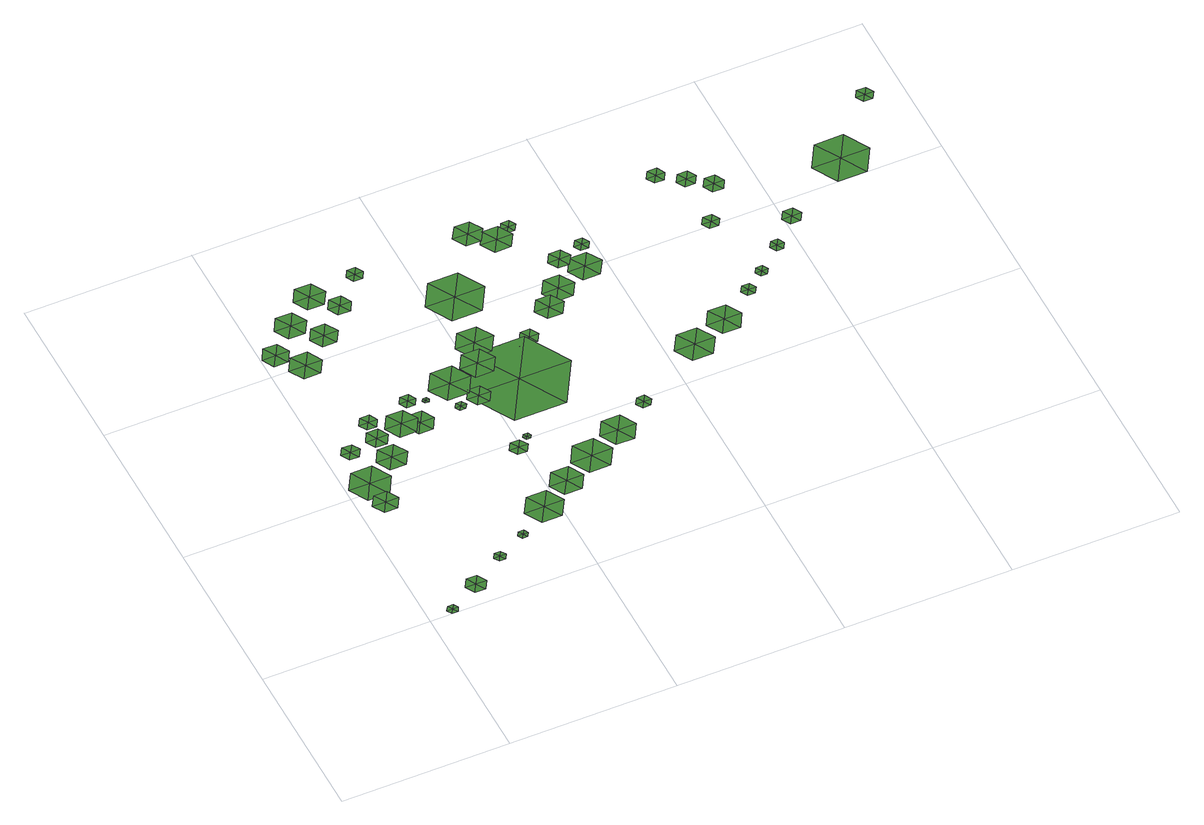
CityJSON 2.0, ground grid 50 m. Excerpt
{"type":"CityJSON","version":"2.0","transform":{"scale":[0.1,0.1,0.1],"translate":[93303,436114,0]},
"CityObjects":{
"tree1":{"type":"SolitaryVegetationObject","attributes":{"Point Count":273,"Average Intensity":0,"Average Number of Returns":3.31},"geometry":[{"type":"MultiSurface","lod":"0","boundaries":[[[0,1,2]],[[0,3,1]],[[0,4,3]],[[0,5,4]],[[0,6,5]],[[0,2,6]]]}]},
"tree2":{"type":"SolitaryVegetationObject","attributes":{"Point Count":2306,"Average Intensity":0,"Average Number of Returns":4.19},"geometry":[{"type":"MultiSurface","lod":"0","boundaries":[[[7,8,9]],[[7,10,8]],[[7,11,10]],[[7,12,11]],[[7,13,12]],[[7,9,13]]]}]},
"tree3":{"type":"SolitaryVegetationObject","attributes":{"Point Count":286,"Average Intensity":0,"Average Number of Returns":2.19},"geometry":[{"type":"MultiSurface","lod":"0","boundaries":[[[14,15,16]],[[14,17,15]],[[14,18,17]],[[14,19,18]],[[14,20,19]],[[14,16,20]]]}]},
"tree4":{"type":"SolitaryVegetationObject","attributes":{"Point Count":623,"Average Intensity":0,"Average Number of Returns":1.73},"geometry":[{"type":"MultiSurface","lod":"0","boundaries":[[[21,22,23]],[[21,24,22]],[[21,25,24]],[[21,26,25]],[[21,27,26]],[[21,23,27]]]}]},
"tree5":{"type":"SolitaryVegetationObject","attributes":{"Point Count":302,"Average Intensity":0,"Average Number of Returns":1.66},"geometry":[{"type":"MultiSurface","lod":"0","boundaries":[[[28,29,30]],[[28,31,29]],[[28,32,31]],[[28,33,32]],[[28,34,33]],[[28,30,34]]]}]},
"tree6":{"type":"SolitaryVegetationObject","attributes":{"Point Count":572,"Average Intensity":0,"Average Number of Returns":3.55},"geometry":[{"type":"MultiSurface","lod":"0","boundaries":[[[35,36,37]],[[35,38,36]],[[35,39,38]],[[35,40,39]],[[35,41,40]],[[35,37,41]]]}]},
"tree7":{"type":"SolitaryVegetationObject","attributes":{"Point Count":1326,"Average Intensity":0,"Average Number of Returns":3.19},"geometry":[{"type":"MultiSurface","lod":"0","boundaries":[[[42,43,44]],[[42,45,43]],[[42,46,45]],[[42,47,46]],[[42,48,47]],[[42,44,48]]]}]},
"tree8":{"type":"SolitaryVegetationObject","attributes":{"Point Count":217,"Average Intensity":0,"Average Number of Returns":1.87},"geometry":[{"type":"MultiSurface","lod":"0","boundaries":[[[49,50,51]],[[49,52,50]],[[49,53,52]],[[49,54,53]],[[49,55,54]],[[49,51,55]]]}]},
"tree9":{"type":"SolitaryVegetationObject","attributes":{"Point Count":1731,"Average Intensity":0,"Average Number of Returns":3.41},"geometry":[{"type":"MultiSurface","lod":"0","boundaries":[[[56,57,58]],[[56,59,57]],[[56,60,59]],[[56,61,60]],[[56,62,61]],[[56,58,62]]]}]},
"tree10":{"type":"SolitaryVegetationObject","attributes":{"Point Count":288,"Average Intensity":0,"Average Number of Returns":1.5},"geometry":[{"type":"MultiSurface","lod":"0","boundaries":[[[63,64,65]],[[63,66,64]],[[63,67,66]],[[63,68,67]],[[63,69,68]],[[63,65,69]]]}]},
"tree11":{"type":"SolitaryVegetationObject","attributes":{"Point Count":2387,"Average Intensity":0,"Average Number of Returns":3.52},"geometry":[{"type":"MultiSurface","lod":"0","boundaries":[[[70,71,72]],[[70,73,71]],[[70,74,73]],[[70,75,74]],[[70,76,75]],[[70,72,76]]]}]},
"tree12":{"type":"SolitaryVegetationObject","attributes":{"Point Count":368,"Average Intensity":0,"Average Number of Returns":3.58},"geometry":[{"type":"MultiSurface","lod":"0","boundaries":[[[77,78,79]],[[77,80,78]],[[77,81,80]],[[77,82,81]],[[77,83,82]],[[77,79,83]]]}]},
"tree13":{"type":"SolitaryVegetationObject","attributes":{"Point Count":1887,"Average Intensity":0,"Average Number of Returns":3.55},"geometry":[{"type":"MultiSurface","lod":"0","boundaries":[[[84,85,86]],[[84,87,85]],[[84,88,87]],[[84,89,88]],[[84,90,89]],[[84,86,90]]]}]},
"tree14":{"type":"SolitaryVegetationObject","attributes":{"Point Count":2921,"Average Intensity":0,"Average Number of Returns":3.64},"geometry":[{"type":"MultiSurface","lod":"0","boundaries":[[[91,92,93]],[[91,94,92]],[[91,95,94]],[[91,96,95]],[[91,97,96]],[[91,93,97]]]}]},
"tree15":{"type":"SolitaryVegetationObject","attributes":{"Point Count":661,"Average Intensity":0,"Average Number of Returns":1.88},"geometry":[{"type":"MultiSurface","lod":"0","boundaries":[[[98,99,100]],[[98,101,99]],[[98,102,101]],[[98,103,102]],[[98,104,103]],[[98,100,104]]]}]},
"tree16":{"type":"SolitaryVegetationObject","attributes":{"Point Count":1775,"Average Intensity":0,"Average Number of Returns":3.46},"geometry":[{"type":"MultiSurface","lod":"0","boundaries":[[[105,106,107]],[[105,108,106]],[[105,109,108]],[[105,110,109]],[[105,111,110]],[[105,107,111]]]}]},
"tree17":{"type":"SolitaryVegetationObject","attributes":{"Point Count":296,"Average Intensity":0,"Average Number of Returns":2.31},"geometry":[{"type":"MultiSurface","lod":"0","boundaries":[[[112,113,114]],[[112,115,113]],[[112,116,115]],[[112,117,116]],[[112,118,117]],[[112,114,118]]]}]},
"tree18":{"type":"SolitaryVegetationObject","attributes":{"Point Count":4405,"Average Intensity":0,"Average Number of Returns":3.79},"geometry":[{"type":"MultiSurface","lod":"0","boundaries":[[[119,120,121]],[[119,122,120]],[[119,123,122]],[[119,124,123]],[[119,125,124]],[[119,121,125]]]}]},
"tree19":{"type":"SolitaryVegetationObject","attributes":{"Point Count":98,"Average Intensity":0,"Average Number of Returns":2.88},"geometry":[{"type":"MultiSurface","lod":"0","boundaries":[[[126,127,128]],[[126,129,127]],[[126,130,129]],[[126,131,130]],[[126,132,131]],[[126,128,132]]]}]},
"tree20":{"type":"SolitaryVegetationObject","attributes":{"Point Count":3305,"Average Intensity":0,"Average Number of Returns":3.66},"geometry":[{"type":"MultiSurface","lod":"0","boundaries":[[[133,134,135]],[[133,136,134]],[[133,137,136]],[[133,138,137]],[[133,139,138]],[[133,135,139]]]}]},
"tree21":{"type":"SolitaryVegetationObject","attributes":{"Point Count":109,"Average Intensity":0,"Average Number of Returns":2.73},"geometry":[{"type":"MultiSurface","lod":"0","boundaries":[[[140,141,142]],[[140,143,141]],[[140,144,143]],[[140,145,144]],[[140,146,145]],[[140,142,146]]]}]},
"tree22":{"type":"SolitaryVegetationObject","attributes":{"Point Count":1218,"Average Intensity":0,"Average Number of Returns":3.42},"geometry":[{"type":"MultiSurface","lod":"0","boundaries":[[[147,148,149]],[[147,150,148]],[[147,151,150]],[[147,152,151]],[[147,153,152]],[[147,149,153]]]}]},
"tree23":{"type":"SolitaryVegetationObject","attributes":{"Point Count":182,"Average Intensity":0,"Average Number of Returns":1.8},"geometry":[{"type":"MultiSurface","lod":"0","boundaries":[[[154,155,156]],[[154,157,155]],[[154,158,157]],[[154,159,158]],[[154,160,159]],[[154,156,160]]]}]},
"tree24":{"type":"SolitaryVegetationObject","attributes":{"Point Count":3598,"Average Intensity":0,"Average Number of Returns":3.69},"geometry":[{"type":"MultiSurface","lod":"0","boundaries":[[[161,162,163]],[[161,164,162]],[[161,165,164]],[[161,166,165]],[[161,167,166]],[[161,163,167]]]}]},
"tree25":{"type":"SolitaryVegetationObject","attributes":{"Point Count":4106,"Average Intensity":0,"Average Number of Returns":3.94},"geometry":[{"type":"MultiSurface","lod":"0","boundaries":[[[168,169,170]],[[168,171,169]],[[168,172,171]],[[168,173,172]],[[168,174,173]],[[168,170,174]]]}]},
"tree26":{"type":"SolitaryVegetationObject","attributes":{"Point Count":106,"Average Intensity":0,"Average Number of Returns":1.66},"geometry":[{"type":"MultiSurface","lod":"0","boundaries":[[[175,176,177]],[[175,178,176]],[[175,179,178]],[[175,180,179]],[[175,181,180]],[[175,177,181]]]}]},
"tree27":{"type":"SolitaryVegetationObject","attributes":{"Point Count":178,"Average Intensity":0,"Average Number of Returns":2.19},"geometry":[{"type":"MultiSurface","lod":"0","boundaries":[[[182,183,184]],[[182,185,183]],[[182,186,185]],[[182,187,186]],[[182,188,187]],[[182,184,188]]]}]},
"tree28":{"type":"SolitaryVegetationObject","attributes":{"Point Count":579,"Average Intensity":0,"Average Number of Returns":3.47},"geometry":[{"type":"MultiSurface","lod":"0","boundaries":[[[189,190,191]],[[189,192,190]],[[189,193,192]],[[189,194,193]],[[189,195,194]],[[189,191,195]]]}]},
"tree29":{"type":"SolitaryVegetationObject","attributes":{"Point Count":6114,"Average Intensity":0,"Average Number of Returns":3.75},"geometry":[{"type":"MultiSurface","lod":"0","boundaries":[[[196,197,198]],[[196,199,197]],[[196,200,199]],[[196,201,200]],[[196,202,201]],[[196,198,202]]]}]},
"tree30":{"type":"SolitaryVegetationObject","attributes":{"Point Count":4172,"Average Intensity":0,"Average Number of Returns":3.73},"geometry":[{"type":"MultiSurface","lod":"0","boundaries":[[[203,204,205]],[[203,206,204]],[[203,207,206]],[[203,208,207]],[[203,209,208]],[[203,205,209]]]}]},
"tree31":{"type":"SolitaryVegetationObject","attributes":{"Point Count":2487,"Average Intensity":0,"Average Number of Returns":3.75},"geometry":[{"type":"MultiSurface","lod":"0","boundaries":[[[210,211,212]],[[210,213,211]],[[210,214,213]],[[210,215,214]],[[210,216,215]],[[210,212,216]]]}]},
"tree32":{"type":"SolitaryVegetationObject","attributes":{"Point Count":3571,"Average Intensity":0,"Average Number of Returns":1.61},"geometry":[{"type":"MultiSurface","lod":"0","boundaries":[[[217,218,219]],[[217,220,218]],[[217,221,220]],[[217,222,221]],[[217,223,222]],[[217,219,223]]]}]},
"tree33":{"type":"SolitaryVegetationObject","attributes":{"Point Count":1043,"Average Intensity":0,"Average Number of Returns":2.96},"geometry":[{"type":"MultiSurface","lod":"0","boundaries":[[[224,225,226]],[[224,227,225]],[[224,228,227]],[[224,229,228]],[[224,230,229]],[[224,226,230]]]}]},
"tree34":{"type":"SolitaryVegetationObject","attributes":{"Point Count":5654,"Average Intensity":0,"Average Number of Returns":4.01},"geometry":[{"type":"MultiSurface","lod":"0","boundaries":[[[231,232,233]],[[231,234,232]],[[231,235,234]],[[231,236,235]],[[231,237,236]],[[231,233,237]]]}]},
"tree35":{"type":"SolitaryVegetationObject","attributes":{"Point Count":468,"Average Intensity":0,"Average Number of Returns":1.65},"geometry":[{"type":"MultiSurface","lod":"0","boundaries":[[[238,239,240]],[[238,241,239]],[[238,242,241]],[[238,243,242]],[[238,244,243]],[[238,240,244]]]}]},
"tree36":{"type":"SolitaryVegetationObject","attributes":{"Point Count":426,"Average Intensity":0,"Average Number of Returns":1.99},"geometry":[{"type":"MultiSurface","lod":"0","boundaries":[[[245,246,247]],[[245,248,246]],[[245,249,248]],[[245,250,249]],[[245,251,250]],[[245,247,251]]]}]},
"tree37":{"type":"SolitaryVegetationObject","attributes":{"Point Count":853,"Average Intensity":0,"Average Number of Returns":3.91},"geometry":[{"type":"MultiSurface","lod":"0","boundaries":[[[252,253,254]],[[252,255,253]],[[252,256,255]],[[252,257,256]],[[252,258,257]],[[252,254,258]]]}]},
"tree38":{"type":"SolitaryVegetationObject","attributes":{"Point Count":2244,"Average Intensity":0,"Average Number of Returns":3.77},"geometry":[{"type":"MultiSurface","lod":"0","boundaries":[[[259,260,261]],[[259,262,260]],[[259,263,262]],[[259,264,263]],[[259,265,264]],[[259,261,265]]]}]},
"tree39":{"type":"SolitaryVegetationObject","attributes":{"Point Count":781,"Average Intensity":0,"Average Number of Returns":1.55},"geometry":[{"type":"MultiSurface","lod":"0","boundaries":[[[266,267,268]],[[266,269,267]],[[266,270,269]],[[266,271,270]],[[266,272,271]],[[266,268,272]]]}]},
"tree40":{"type":"SolitaryVegetationObject","attributes":{"Point Count":4125,"Average Intensity":0,"Average Number of Returns":4.14},"geometry":[{"type":"MultiSurface","lod":"0","boundaries":[[[273,274,275]],[[273,276,274]],[[273,277,276]],[[273,278,277]],[[273,279,278]],[[273,275,279]]]}]},
"tree41":{"type":"SolitaryVegetationObject","attributes":{"Point Count":3004,"Average Intensity":0,"Average Number of Returns":3.41},"geometry":[{"type":"MultiSurface","lod":"0","boundaries":[[[280,281,282]],[[280,283,281]],[[280,284,283]],[[280,285,284]],[[280,286,285]],[[280,282,286]]]}]},
"tree42":{"type":"SolitaryVegetationObject","attributes":{"Point Count":128,"Average Intensity":0,"Average Number of Returns":2.93},"geometry":[{"type":"MultiSurface","lod":"0","boundaries":[[[287,288,289]],[[287,290,288]],[[287,291,290]],[[287,292,291]],[[287,293,292]],[[287,289,293]]]}]},
"tree43":{"type":"SolitaryVegetationObject","attributes":{"Point Count":3556,"Average Intensity":0,"Average Number of Returns":3.91},"geometry":[{"type":"MultiSurface","lod":"0","boundaries":[[[294,295,296]],[[294,297,295]],[[294,298,297]],[[294,299,298]],[[294,300,299]],[[294,296,300]]]}]},
"tree44":{"type":"SolitaryVegetationObject","attributes":{"Point Count":1057,"Average Intensity":0,"Average Number of Returns":2.38},"geometry":[{"type":"MultiSurface","lod":"0","boundaries":[[[301,302,303]],[[301,304,302]],[[301,305,304]],[[301,306,305]],[[301,307,306]],[[301,303,307]]]}]},
"tree45":{"type":"SolitaryVegetationObject","attributes":{"Point Count":6361,"Average Intensity":0,"Average Number of Returns":3.88},"geometry":[{"type":"MultiSurface","lod":"0","boundaries":[[[308,309,310]],[[308,311,309]],[[308,312,311]],[[308,313,312]],[[308,314,313]],[[308,310,314]]]}]},
"tree46":{"type":"SolitaryVegetationObject","attributes":{"Point Count":110,"Average Intensity":0,"Average Number of Returns":2.47},"geometry":[{"type":"MultiSurface","lod":"0","boundaries":[[[315,316,317]],[[315,318,316]],[[315,319,318]],[[315,320,319]],[[315,321,320]],[[315,317,321]]]}]},
"tree47":{"type":"SolitaryVegetationObject","attributes":{"Point Count":3859,"Average Intensity":0,"Average Number of Returns":3.79},"geometry":[{"type":"MultiSurface","lod":"0","boundaries":[[[322,323,324]],[[322,325,323]],[[322,326,325]],[[322,327,326]],[[322,328,327]],[[322,324,328]]]}]},
"tree48":{"type":"SolitaryVegetationObject","attributes":{"Point Count":821,"Average Intensity":0,"Average Number of Returns":3.85},"geometry":[{"type":"MultiSurface","lod":"0","boundaries":[[[329,330,331]],[[329,332,330]],[[329,333,332]],[[329,334,333]],[[329,335,334]],[[329,331,335]]]}]},
"tree49":{"type":"SolitaryVegetationObject","attributes":{"Point Count":697,"Average Intensity":0,"Average Number of Returns":3.81},"geometry":[{"type":"MultiSurface","lod":"0","boundaries":[[[336,337,338]],[[336,339,337]],[[336,340,339]],[[336,341,340]],[[336,342,341]],[[336,338,342]]]}]},
"tree50":{"type":"SolitaryVegetationObject","attributes":{"Point Count":57,"Average Intensity":0,"Average Number of Returns":2.98},"geometry":[{"type":"MultiSurface","lod":"0","boundaries":[[[343,344,345]],[[343,346,344]],[[343,347,346]],[[343,348,347]],[[343,349,348]],[[343,345,349]]]}]},
"tree51":{"type":"SolitaryVegetationObject","attributes":{"Point Count":491,"Average Intensity":0,"Average Number of Returns":2.62},"geometry":[{"type":"MultiSurface","lod":"0","boundaries":[[[350,351,352]],[[350,353,351]],[[350,354,353]],[[350,355,354]],[[350,356,355]],[[350,352,356]]]}]},
"tree52":{"type":"SolitaryVegetationObject","attributes":{"Point Count":775,"Average Intensity":0,"Average Number of Returns":2.95},"geometry":[{"type":"MultiSurface","lod":"0","boundaries":[[[357,358,359]],[[357,360,358]],[[357,361,360]],[[357,362,361]],[[357,363,362]],[[357,359,363]]]}]},
"tree53":{"type":"SolitaryVegetationObject","attributes":{"Point Count":797,"Average Intensity":0,"Average Number of Returns":4.03},"geometry":[{"type":"MultiSurface","lod":"0","boundaries":[[[364,365,366]],[[364,367,365]],[[364,368,367]],[[364,369,368]],[[364,370,369]],[[364,366,370]]]}]},
"tree54":{"type":"SolitaryVegetationObject","attributes":{"Point Count":573,"Average Intensity":0,"Average Number of Returns":2.75},"geometry":[{"type":"MultiSurface","lod":"0","boundaries":[[[371,372,373]],[[371,374,372]],[[371,375,374]],[[371,376,375]],[[371,377,376]],[[371,373,377]]]}]},
"tree55":{"type":"SolitaryVegetationObject","attributes":{"Point Count":1236,"Average Intensity":0,"Average Number of Returns":4.07},"geometry":[{"type":"MultiSurface","lod":"0","boundaries":[[[378,379,380]],[[378,381,379]],[[378,382,381]],[[378,383,382]],[[378,384,383]],[[378,380,384]]]}]},
"tree56":{"type":"SolitaryVegetationObject","attributes":{"Point Count":7839,"Average Intensity":0,"Average Number of Returns":3.38},"geometry":[{"type":"MultiSurface","lod":"0","boundaries":[[[385,386,387]],[[385,388,386]],[[385,389,388]],[[385,390,389]],[[385,391,390]],[[385,387,391]]]}]},
"tree57":{"type":"SolitaryVegetationObject","attributes":{"Point Count":893,"Average Intensity":0,"Average Number of Returns":3.88},"geometry":[{"type":"MultiSurface","lod":"0","boundaries":[[[392,393,394]],[[392,395,393]],[[392,396,395]],[[392,397,396]],[[392,398,397]],[[392,394,398]]]}]}
},
"vertices":[
[75,16,0],[67,31,0],[58,16,0],[84,31,0],[92,16,0],[84,1,0],[67,1,0],
[171,73,0],[156,100,0],[140,73,0],[187,100,0],[203,73,0],[187,45,0],[156,45,0],
[82,451,0],[62,485,0],[42,451,0],[101,485,0],[121,451,0],[101,417,0],[62,417,0],
[73,532,0],[41,587,0],[9,532,0],[105,587,0],[136,532,0],[105,476,0],[41,476,0],
[74,658,0],[60,682,0],[46,658,0],[89,682,0],[103,658,0],[89,633,0],[60,633,0],
[274,138,0],[265,154,0],[256,138,0],[283,154,0],[292,138,0],[283,122,0],[265,122,0],
[168,594,0],[144,635,0],[121,594,0],[191,635,0],[215,594,0],[191,553,0],[144,553,0],
[161,674,0],[144,704,0],[127,674,0],[178,704,0],[195,674,0],[178,644,0],[144,644,0],
[46,1068,0],[25,1104,0],[5,1068,0],[66,1104,0],[87,1068,0],[66,1032,0],[25,1032,0],
[165,737,0],[151,761,0],[137,737,0],[179,761,0],[192,737,0],[179,713,0],[151,713,0],
[103,1000,0],[78,1043,0],[53,1000,0],[128,1043,0],[153,1000,0],[128,957,0],[78,957,0],
[365,185,0],[357,198,0],[349,185,0],[373,198,0],[381,185,0],[373,171,0],[357,171,0],
[244,695,0],[219,738,0],[194,695,0],[269,738,0],[293,695,0],[269,651,0],[219,651,0],
[129,1150,0],[104,1192,0],[80,1150,0],[153,1192,0],[177,1150,0],[153,1108,0],[104,1108,0],
[292,677,0],[271,714,0],[249,677,0],[313,714,0],[334,677,0],[313,640,0],[271,640,0],
[195,1080,0],[174,1117,0],[153,1080,0],[216,1117,0],[238,1080,0],[216,1043,0],[174,1043,0],
[295,763,0],[282,784,0],[270,763,0],[307,784,0],[319,763,0],[307,741,0],[282,741,0],
[461,253,0],[431,304,0],[401,253,0],[490,304,0],[520,253,0],[490,202,0],[431,202,0],
[340,745,0],[335,754,0],[330,745,0],[346,754,0],[351,745,0],[346,736,0],[335,736,0],
[221,1225,0],[196,1267,0],[172,1225,0],[245,1267,0],[270,1225,0],[245,1183,0],[196,1183,0],
[417,686,0],[408,700,0],[400,686,0],[425,700,0],[434,686,0],[425,671,0],[408,671,0],
[281,1162,0],[263,1193,0],[246,1162,0],[299,1193,0],[316,1162,0],[299,1131,0],[263,1131,0],
[493,481,0],[479,505,0],[465,481,0],[506,505,0],[521,481,0],[506,457,0],[479,457,0],
[556,314,0],[530,359,0],[504,314,0],[582,359,0],[608,314,0],[582,269,0],[530,269,0],
[426,774,0],[394,829,0],[362,774,0],[458,829,0],[489,774,0],[458,719,0],[394,719,0],
[530,508,0],[524,519,0],[518,508,0],[537,519,0],[543,508,0],[537,498,0],[524,498,0],
[477,700,0],[459,731,0],[441,700,0],[495,731,0],[513,700,0],[495,669,0],[459,669,0],
[367,1248,0],[354,1271,0],[341,1248,0],[380,1271,0],[393,1248,0],[380,1226,0],[354,1226,0],
[657,369,0],[625,424,0],[594,369,0],[688,424,0],[720,369,0],[688,315,0],[625,315,0],
[525,810,0],[499,855,0],[473,810,0],[552,855,0],[578,810,0],[552,764,0],[499,764,0],
[551,883,0],[522,932,0],[494,883,0],[579,932,0],[608,883,0],[579,833,0],[522,833,0],
[603,710,0],[525,844,0],[448,710,0],[681,844,0],[758,710,0],[681,575,0],[525,575,0],
[622,816,0],[607,843,0],[591,816,0],[638,843,0],[654,816,0],[638,788,0],[607,788,0],
[761,425,0],[734,472,0],[707,425,0],[789,472,0],[816,425,0],[789,377,0],[734,377,0],
[575,1057,0],[531,1134,0],[487,1057,0],[620,1134,0],[664,1057,0],[620,980,0],[531,980,0],
[693,838,0],[678,863,0],[664,838,0],[707,863,0],[722,838,0],[707,813,0],[678,813,0],
[870,489,0],[858,510,0],[846,489,0],[881,510,0],[893,489,0],[881,469,0],[858,469,0],
[789,915,0],[767,953,0],[745,915,0],[811,953,0],[834,915,0],[811,877,0],[767,877,0],
[706,1253,0],[684,1292,0],[661,1253,0],[729,1292,0],[752,1253,0],[729,1214,0],[684,1214,0],
[768,1201,0],[744,1243,0],[719,1201,0],[792,1243,0],[816,1201,0],[792,1160,0],[744,1160,0],
[841,967,0],[816,1010,0],[791,967,0],[865,1010,0],[890,967,0],[865,925,0],[816,925,0],
[816,1230,0],[804,1250,0],[793,1230,0],[827,1250,0],[839,1230,0],[827,1210,0],[804,1210,0],
[889,1063,0],[872,1093,0],[855,1063,0],[906,1093,0],[924,1063,0],[906,1034,0],[872,1034,0],
[941,1010,0],[915,1054,0],[890,1010,0],[966,1054,0],[992,1010,0],[966,966,0],[915,966,0],
[1085,622,0],[1054,675,0],[1024,622,0],[1115,675,0],[1146,622,0],[1115,569,0],[1054,569,0],
[968,1087,0],[956,1107,0],[944,1087,0],[979,1107,0],[991,1087,0],[979,1067,0],[956,1067,0],
[1196,672,0],[1169,718,0],[1142,672,0],[1223,718,0],[1249,672,0],[1223,625,0],[1169,625,0],
[1302,743,0],[1291,762,0],[1279,743,0],[1313,762,0],[1325,743,0],[1313,723,0],[1291,723,0],
[1364,790,0],[1354,807,0],[1344,790,0],[1373,807,0],[1383,790,0],[1373,773,0],[1354,773,0],
[1319,1014,0],[1305,1037,0],[1292,1014,0],[1332,1037,0],[1345,1014,0],[1332,992,0],[1305,992,0],
[1257,1231,0],[1243,1255,0],[1229,1231,0],[1271,1255,0],[1284,1231,0],[1271,1207,0],[1243,1207,0],
[1326,1185,0],[1311,1210,0],[1296,1185,0],[1341,1210,0],[1356,1185,0],[1341,1159,0],[1311,1159,0],
[1442,859,0],[1432,878,0],[1421,859,0],[1453,878,0],[1464,859,0],[1453,840,0],[1432,840,0],
[1386,1138,0],[1370,1165,0],[1354,1138,0],[1402,1165,0],[1417,1138,0],[1402,1110,0],[1370,1110,0],
[1524,939,0],[1509,965,0],[1494,939,0],[1539,965,0],[1554,939,0],[1539,913,0],[1509,913,0],
[1735,1076,0],[1692,1151,0],[1649,1076,0],[1779,1151,0],[1822,1076,0],[1779,1000,0],[1692,1000,0],
[1895,1261,0],[1881,1284,0],[1868,1261,0],[1908,1284,0],[1921,1261,0],[1908,1238,0],[1881,1238,0]
]}
